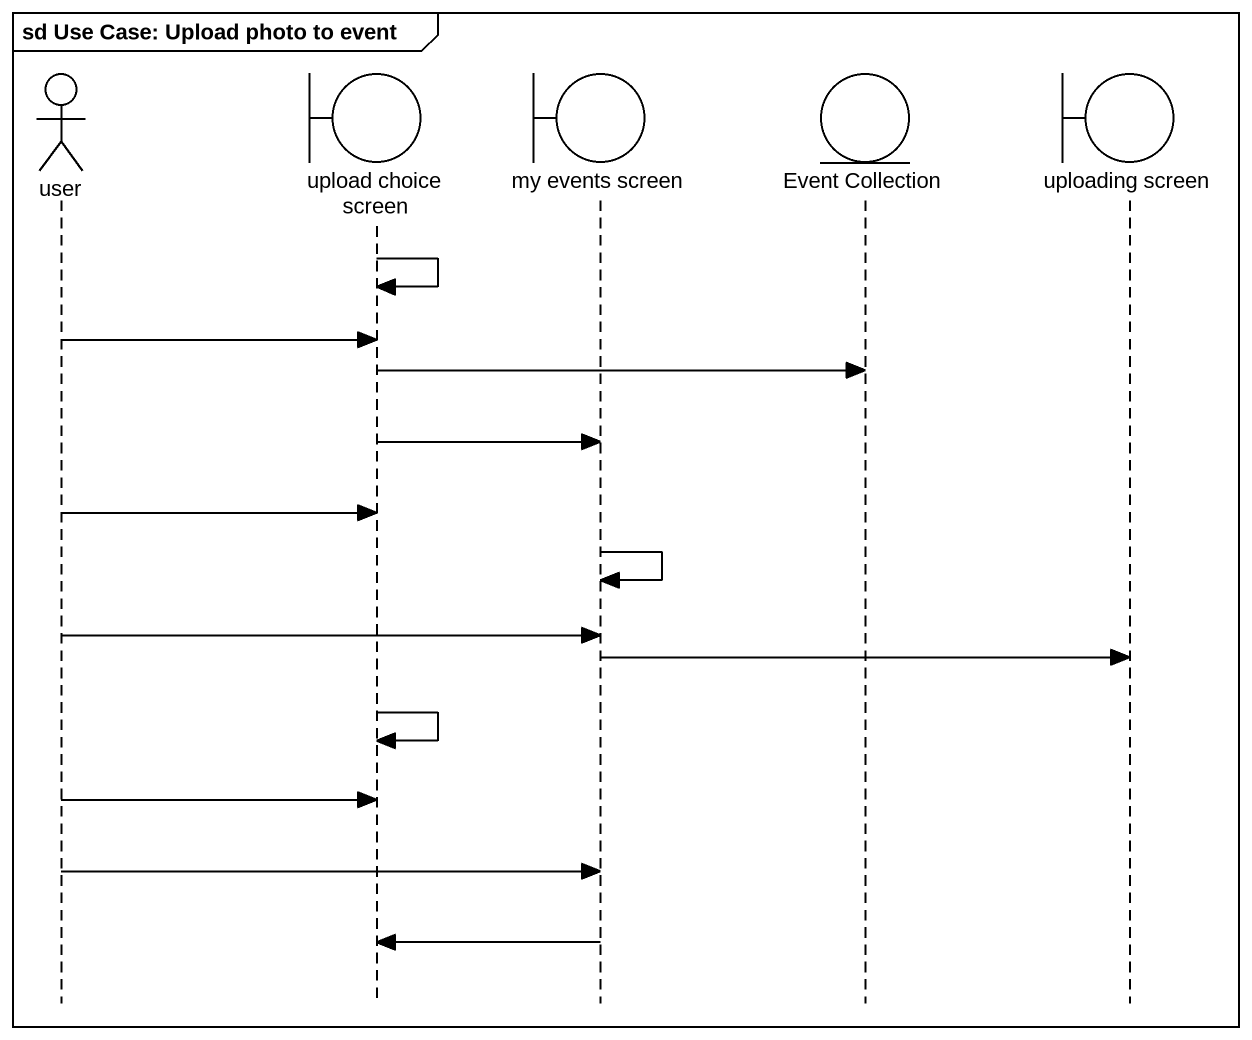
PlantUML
@startuml
mainframe sd Use Case: Upload photo to event
hide footbox
actor user
boundary "upload choice screen" as upload_choice_screen
boundary "my events screen" as my_events_screen
entity "Event Collection" as Event_Collection
boundary "uploading screen" as uploading_screen

upload_choice_screen -> upload_choice_screen
user -> upload_choice_screen
upload_choice_screen -> Event_Collection
upload_choice_screen -> my_events_screen
user -> upload_choice_screen
my_events_screen -> my_events_screen
user -> my_events_screen
my_events_screen -> uploading_screen
upload_choice_screen -> upload_choice_screen
user -> upload_choice_screen
user -> my_events_screen
my_events_screen -> upload_choice_screen
@enduml
